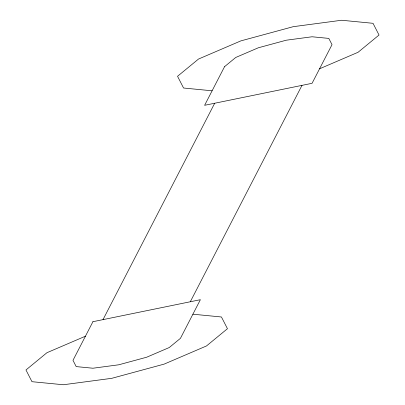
<?xml version="1.0" encoding="UTF-8"?>
<svg xmlns="http://www.w3.org/2000/svg" width="405" height="405" viewBox="0 0 405 405"><rect width="100%" height="100%" fill="white"/><g stroke="black" fill="none" stroke-linecap="round" stroke-linejoin="round"><path stroke-width="0.61" d="M103.002 319.636L214.69 103.245M190.309 301.755L301.998 85.364M319.565 68.794L358.055 52.291L379.034 35.032L373.015 23.308L341.612 20.25L293.245 26.679L240.869 40.88L198.521 59.039L177.542 76.292L183.561 88.017L212.104 90.796M85.435 336.206L46.945 352.709L25.966 369.967L31.985 381.692L63.388 384.75L111.755 378.321L164.131 364.12L206.479 345.961L227.458 328.708L221.439 316.983L192.896 314.204M92.927 321.697L72.981 360.339L76.191 366.596L92.937 368.226L118.736 364.794L146.666 357.22L169.255 347.536L180.443 338.337L200.389 299.695L92.927 321.697M224.557 66.663L204.611 105.305L312.073 83.303L332.019 44.661L328.809 38.404L312.063 36.774L286.264 40.206L258.334 47.78L235.745 57.464L224.557 66.663"/></g></svg>
